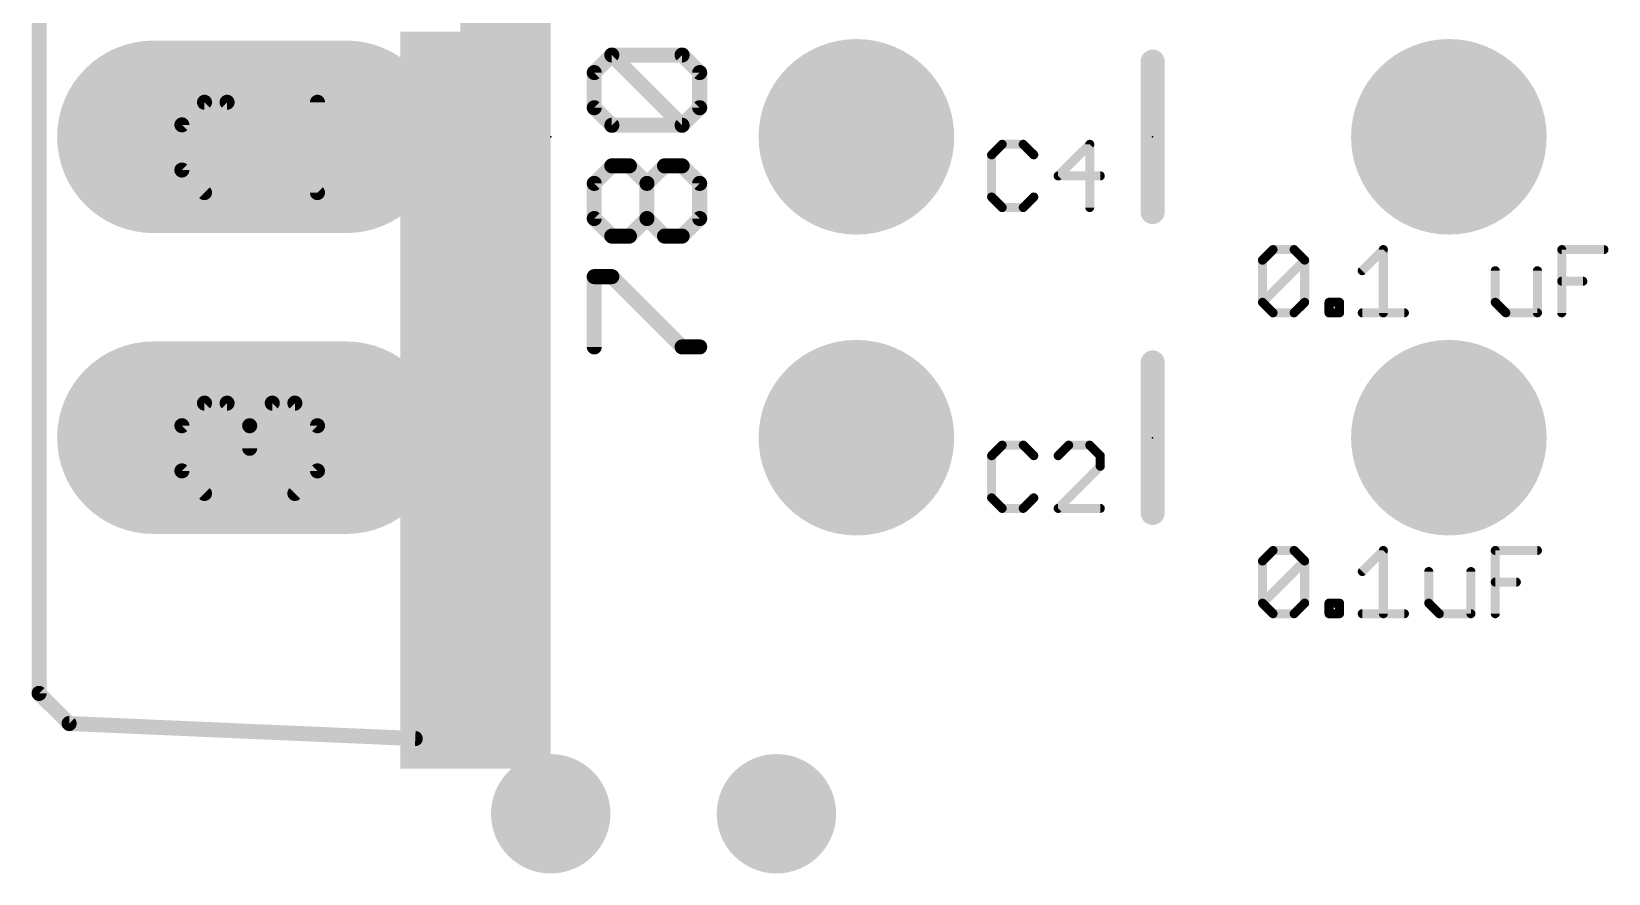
# Model space of a CAD drawing. Extents: x 0 to 3.5, y 0 to 1.5.
# Drawn here: x 0.877 to 1.401, y 0.805 to 1.085 of the extents above; entities that cross this region are included whole.
import ezdxf

# ---------------------------------------------------------------- set-up
doc = ezdxf.new("R2010")
doc.units = 0
for name, color, linetype in [('17', 82, 'CONTINUOUS'), ('18', 82, 'CONTINUOUS'), ('21', 253, 'CONTINUOUS'), ('23', 7, 'CONTINUOUS'), ('25', 253, 'CONTINUOUS'), ('27', 253, 'CONTINUOUS'), ('51', 253, 'CONTINUOUS')]:
    doc.layers.add(name, color=color, linetype=linetype)

# ---------------------------------------------------------------- blocks, each defined once
blk = doc.blocks.new('RECT')
blk.add_solid([(-0.5, -0.5), (0.5, -0.5), (-0.5, 0.5), (0.5, 0.5)])
blk = doc.blocks.new('LONGP100')
at = {"const_width": 1}
blk.add_lwpolyline([(-0.5, 0), (0.5, 0)], dxfattribs=at)
at = {"const_width": 0.5}
for points in [[(-0.5, 0.25, 1), (-0.5, -0.25)], [(0.5, -0.25, 1), (0.5, 0.25)]]:
    blk.add_lwpolyline(points, format="xyb", dxfattribs=at)
blk = doc.blocks.new('ROUNDP')
at = {"const_width": 0.5}
blk.add_lwpolyline([(0, -0.25, 1), (0, 0.25, 1), (0, -0.25)], format="xyb", dxfattribs=at)
blk = doc.blocks.new('ROUNDV')
at = {"const_width": 0.5}
blk.add_lwpolyline([(0, -0.25, 1), (0, 0.25, 1), (0, -0.25)], format="xyb", dxfattribs=at)

msp = doc.modelspace()

# ---------------------------------------------------------------- linework, layer by layer
at = {"layer": '21'}
for points, const_width in [([(0.88, 0.865), (0.88, 1.235)], 0.005), ([(1.25, 1.075), (1.25, 1.025)], 0.008), ([(1.25, 0.975), (1.25, 0.925)], 0.008), ([(0.88, 0.865), (0.89, 0.855)], 0.005), ([(1.005, 0.85), (0.89, 0.855)], 0.005)]:
    msp.add_lwpolyline(points, dxfattribs=dict(at, const_width=const_width))
for points, const_width in [([(1.252, 1.075, 1), (1.248, 1.075)], 0.004), ([(1.248, 1.025, 1), (1.252, 1.025)], 0.004), ([(1.252, 0.975, 1), (1.248, 0.975)], 0.004), ([(1.248, 0.925, 1), (1.252, 0.925)], 0.004), ([(0.880884, 0.865884, 1), (0.879116, 0.864116)], 0.0025), ([(0.87875, 0.865, 1), (0.88125, 0.865)], 0.0025), ([(0.890054, 0.856249, 1), (0.889946, 0.853751)], 0.0025), ([(0.889116, 0.854116, 1), (0.890884, 0.855884)], 0.0025), ([(1.004946, 0.848751, 1), (1.005054, 0.851249)], 0.0025)]:
    msp.add_lwpolyline(points, format="xyb", dxfattribs=dict(at, const_width=const_width))
at = {"layer": '23'}
for p in [(1.05, 1.05), (1.25, 1.05), (1.25, 0.95)]:
    msp.add_point(p, dxfattribs=at)
at = {"layer": '25'}
for points, const_width in [([(1.06447, 1.071352), (1.070308, 1.07719)], 0.005), ([(1.070308, 1.07719), (1.093662, 1.07719)], 0.005), ([(1.093662, 1.053837), (1.070308, 1.07719)], 0.005), ([(1.093662, 1.07719), (1.0995, 1.071352)], 0.005), ([(1.06447, 1.059675), (1.06447, 1.071352)], 0.005), ([(1.0995, 1.071352), (1.0995, 1.059675)], 0.005), ([(1.070308, 1.053837), (1.06447, 1.059675)], 0.005), ([(1.0995, 1.059675), (1.093662, 1.053837)], 0.005), ([(1.093662, 1.053837), (1.070308, 1.053837)], 0.005), ([(1.200003, 1.047518), (1.1965, 1.044015)], 0.003), ([(1.207009, 1.047518), (1.200003, 1.047518)], 0.003), ([(1.210512, 1.044015), (1.207009, 1.047518)], 0.003), ([(1.229108, 1.047518), (1.218599, 1.037009)], 0.003), ([(1.229108, 1.0265), (1.229108, 1.047518)], 0.003), ([(1.06447, 1.03452), (1.070308, 1.040359)], 0.005), ([(1.070308, 1.040359), (1.076147, 1.040359)], 0.005), ([(1.076147, 1.040359), (1.081985, 1.03452)], 0.005), ([(1.081985, 1.03452), (1.087823, 1.040359)], 0.005), ([(1.087823, 1.040359), (1.093662, 1.040359)], 0.005), ([(1.093662, 1.040359), (1.0995, 1.03452)], 0.005), ([(1.1965, 1.044015), (1.1965, 1.030003)], 0.003), ([(1.218599, 1.037009), (1.232611, 1.037009)], 0.003), ([(1.06447, 1.022844), (1.06447, 1.03452)], 0.005), ([(1.081985, 1.022844), (1.081985, 1.03452)], 0.005), ([(1.0995, 1.03452), (1.0995, 1.022844)], 0.005), ([(1.1965, 1.030003), (1.200003, 1.0265)], 0.003), ([(1.200003, 1.0265), (1.207009, 1.0265)], 0.003), ([(1.207009, 1.0265), (1.210512, 1.030003)], 0.003), ([(1.070308, 1.017006), (1.06447, 1.022844)], 0.005), ([(1.081985, 1.022844), (1.076147, 1.017006)], 0.005), ([(1.087823, 1.017006), (1.081985, 1.022844)], 0.005), ([(1.0995, 1.022844), (1.093662, 1.017006)], 0.005), ([(1.076147, 1.017006), (1.070308, 1.017006)], 0.005), ([(1.093662, 1.017006), (1.087823, 1.017006)], 0.005), ([(1.06447, 0.980174), (1.06447, 1.003527)], 0.005), ([(1.06447, 1.003527), (1.070308, 1.003527)], 0.005), ([(1.070308, 1.003527), (1.093662, 0.980174)], 0.005), ([(1.093662, 0.980174), (1.0995, 0.980174)], 0.005), ([(1.200003, 0.947518), (1.1965, 0.944015)], 0.003), ([(1.207009, 0.947518), (1.200003, 0.947518)], 0.003), ([(1.210512, 0.944015), (1.207009, 0.947518)], 0.003), ([(1.222102, 0.947518), (1.218599, 0.944015)], 0.003), ([(1.229108, 0.947518), (1.222102, 0.947518)], 0.003), ([(1.232611, 0.944015), (1.229108, 0.947518)], 0.003), ([(1.1965, 0.944015), (1.1965, 0.930003)], 0.003), ([(1.232611, 0.940512), (1.232611, 0.944015)], 0.003), ([(1.218599, 0.9265), (1.232611, 0.940512)], 0.003), ([(1.1965, 0.930003), (1.200003, 0.9265)], 0.003), ([(1.200003, 0.9265), (1.207009, 0.9265)], 0.003), ([(1.207009, 0.9265), (1.210512, 0.930003)], 0.003), ([(1.232611, 0.9265), (1.218599, 0.9265)], 0.003)]:
    msp.add_lwpolyline(points, dxfattribs=dict(at, const_width=const_width))
for points, const_width in [([(1.070308, 1.07844, 1), (1.070308, 1.07594)], 0.0025), ([(1.071192, 1.078074, 1), (1.069425, 1.076306)], 0.0025), ([(1.071192, 1.076306, 1), (1.069425, 1.078074)], 0.0025), ([(1.094546, 1.078074, 1), (1.092778, 1.076306)], 0.0025), ([(1.093662, 1.07594, 1), (1.093662, 1.07844)], 0.0025), ([(1.06572, 1.071352, 1), (1.06322, 1.071352)], 0.0025), ([(1.063586, 1.072236, 1), (1.065354, 1.070468)], 0.0025), ([(1.10075, 1.071352, 1), (1.09825, 1.071352)], 0.0025), ([(1.098616, 1.070468, 1), (1.100384, 1.072236)], 0.0025), ([(1.065354, 1.060559, 1), (1.063586, 1.058791)], 0.0025), ([(1.06322, 1.059675, 1), (1.06572, 1.059675)], 0.0025), ([(1.09825, 1.059675, 1), (1.10075, 1.059675)], 0.0025), ([(1.100384, 1.058791, 1), (1.098616, 1.060559)], 0.0025), ([(1.070308, 1.055087, 1), (1.070308, 1.052587)], 0.0025), ([(1.069425, 1.052953, 1), (1.071192, 1.054721)], 0.0025), ([(1.092778, 1.054721, 1), (1.094546, 1.052953)], 0.0025), ([(1.092778, 1.052953, 1), (1.094546, 1.054721)], 0.0025), ([(1.093662, 1.052587, 1), (1.093662, 1.055087)], 0.0025), ([(1.200003, 1.048268, 1), (1.200003, 1.046768)], 0.0015), ([(1.200533, 1.046988, 1), (1.199473, 1.048048)], 0.0015), ([(1.207539, 1.048048, 1), (1.206479, 1.046988)], 0.0015), ([(1.207009, 1.046768, 1), (1.207009, 1.048268)], 0.0015), ([(1.229858, 1.047518, 1), (1.228358, 1.047518)], 0.0015), ([(1.229638, 1.046988, 1), (1.228577, 1.048048)], 0.0015), ([(1.070308, 1.041609, 1), (1.070308, 1.039109)], 0.0025), ([(1.071192, 1.039475, 1), (1.069425, 1.041243)], 0.0025), ([(1.077031, 1.041243, 1), (1.075263, 1.039475)], 0.0025), ([(1.076147, 1.039109, 1), (1.076147, 1.041609)], 0.0025), ([(1.087823, 1.041609, 1), (1.087823, 1.039109)], 0.0025), ([(1.088707, 1.039475, 1), (1.08694, 1.041243)], 0.0025), ([(1.094546, 1.041243, 1), (1.092778, 1.039475)], 0.0025), ([(1.093662, 1.039109, 1), (1.093662, 1.041609)], 0.0025), ([(1.19725, 1.044015, 1), (1.19575, 1.044015)], 0.0015), ([(1.19597, 1.044545, 1), (1.19703, 1.043485)], 0.0015), ([(1.209982, 1.043485, 1), (1.211042, 1.044545)], 0.0015), ([(1.218599, 1.037759, 1), (1.218599, 1.036259)], 0.0015), ([(1.218068, 1.037539, 1), (1.219129, 1.036479)], 0.0015), ([(1.232611, 1.036259, 1), (1.232611, 1.037759)], 0.0015), ([(1.06572, 1.03452, 1), (1.06322, 1.03452)], 0.0025), ([(1.063586, 1.035404, 1), (1.065354, 1.033637)], 0.0025), ([(1.083235, 1.03452, 1), (1.080735, 1.03452)], 0.0025), ([(1.081101, 1.035404, 1), (1.082869, 1.033637)], 0.0025), ([(1.081101, 1.033637, 1), (1.082869, 1.035404)], 0.0025), ([(1.10075, 1.03452, 1), (1.09825, 1.03452)], 0.0025), ([(1.098616, 1.033637, 1), (1.100384, 1.035404)], 0.0025), ([(1.19703, 1.030533, 1), (1.19597, 1.029473)], 0.0015), ([(1.19575, 1.030003, 1), (1.19725, 1.030003)], 0.0015), ([(1.200003, 1.02725, 1), (1.200003, 1.02575)], 0.0015), ([(1.199473, 1.02597, 1), (1.200533, 1.02703)], 0.0015), ([(1.206479, 1.02703, 1), (1.207539, 1.02597)], 0.0015), ([(1.207009, 1.02575, 1), (1.207009, 1.02725)], 0.0015), ([(1.211042, 1.029473, 1), (1.209982, 1.030533)], 0.0015), ([(1.228358, 1.0265, 1), (1.229858, 1.0265)], 0.0015), ([(1.065354, 1.023728, 1), (1.063586, 1.02196)], 0.0025), ([(1.06322, 1.022844, 1), (1.06572, 1.022844)], 0.0025), ([(1.082869, 1.023728, 1), (1.081101, 1.02196)], 0.0025), ([(1.080735, 1.022844, 1), (1.083235, 1.022844)], 0.0025), ([(1.082869, 1.02196, 1), (1.081101, 1.023728)], 0.0025), ([(1.09825, 1.022844, 1), (1.10075, 1.022844)], 0.0025), ([(1.100384, 1.02196, 1), (1.098616, 1.023728)], 0.0025), ([(1.070308, 1.018256, 1), (1.070308, 1.015756)], 0.0025), ([(1.069425, 1.016122, 1), (1.071192, 1.017889)], 0.0025), ([(1.075263, 1.017889, 1), (1.077031, 1.016122)], 0.0025), ([(1.076147, 1.015756, 1), (1.076147, 1.018256)], 0.0025), ([(1.087823, 1.018256, 1), (1.087823, 1.015756)], 0.0025), ([(1.08694, 1.016122, 1), (1.088707, 1.017889)], 0.0025), ([(1.092778, 1.017889, 1), (1.094546, 1.016122)], 0.0025), ([(1.093662, 1.015756, 1), (1.093662, 1.018256)], 0.0025), ([(1.06572, 1.003527, 1), (1.06322, 1.003527)], 0.0025), ([(1.06447, 1.004777, 1), (1.06447, 1.002277)], 0.0025), ([(1.071192, 1.004411, 1), (1.069425, 1.002643)], 0.0025), ([(1.070308, 1.002277, 1), (1.070308, 1.004777)], 0.0025), ([(1.06322, 0.980174, 1), (1.06572, 0.980174)], 0.0025), ([(1.093662, 0.981424, 1), (1.093662, 0.978924)], 0.0025), ([(1.092778, 0.97929, 1), (1.094546, 0.981058)], 0.0025), ([(1.0995, 0.978924, 1), (1.0995, 0.981424)], 0.0025), ([(1.200003, 0.948268, 1), (1.200003, 0.946768)], 0.0015), ([(1.200533, 0.946988, 1), (1.199473, 0.948048)], 0.0015), ([(1.207539, 0.948048, 1), (1.206479, 0.946988)], 0.0015), ([(1.207009, 0.946768, 1), (1.207009, 0.948268)], 0.0015), ([(1.222102, 0.948268, 1), (1.222102, 0.946768)], 0.0015), ([(1.222632, 0.946988, 1), (1.221571, 0.948048)], 0.0015), ([(1.229638, 0.948048, 1), (1.228577, 0.946988)], 0.0015), ([(1.229108, 0.946768, 1), (1.229108, 0.948268)], 0.0015), ([(1.19725, 0.944015, 1), (1.19575, 0.944015)], 0.0015), ([(1.19597, 0.944545, 1), (1.19703, 0.943485)], 0.0015), ([(1.209982, 0.943485, 1), (1.211042, 0.944545)], 0.0015), ([(1.218068, 0.944545, 1), (1.219129, 0.943485)], 0.0015), ([(1.233361, 0.944015, 1), (1.231861, 0.944015)], 0.0015), ([(1.23208, 0.943485, 1), (1.233141, 0.944545)], 0.0015), ([(1.231861, 0.940512, 1), (1.233361, 0.940512)], 0.0015), ([(1.233141, 0.939982, 1), (1.23208, 0.941042)], 0.0015), ([(1.19703, 0.930533, 1), (1.19597, 0.929473)], 0.0015), ([(1.19575, 0.930003, 1), (1.19725, 0.930003)], 0.0015), ([(1.200003, 0.92725, 1), (1.200003, 0.92575)], 0.0015), ([(1.199473, 0.92597, 1), (1.200533, 0.92703)], 0.0015), ([(1.206479, 0.92703, 1), (1.207539, 0.92597)], 0.0015), ([(1.207009, 0.92575, 1), (1.207009, 0.92725)], 0.0015), ([(1.211042, 0.929473, 1), (1.209982, 0.930533)], 0.0015), ([(1.218599, 0.92725, 1), (1.218599, 0.92575)], 0.0015), ([(1.218068, 0.92703, 1), (1.219129, 0.92597)], 0.0015), ([(1.232611, 0.92575, 1), (1.232611, 0.92725)], 0.0015)]:
    msp.add_lwpolyline(points, format="xyb", dxfattribs=dict(at, const_width=const_width))
at = {"layer": '27', "const_width": 0.003}
for points in [[(1.2865, 1.009015), (1.290003, 1.012518)], [(1.290003, 1.012518), (1.297009, 1.012518)], [(1.297009, 1.012518), (1.300512, 1.009015)], [(1.319648, 1.005512), (1.326654, 1.012518)], [(1.326654, 1.012518), (1.326654, 0.9915)], [(1.385945, 0.9915), (1.385945, 1.012518)], [(1.385945, 1.012518), (1.399956, 1.012518)], [(1.2865, 0.995003), (1.2865, 1.009015)], [(1.2865, 0.995003), (1.300512, 1.009015)], [(1.300512, 1.009015), (1.300512, 0.995003)], [(1.363846, 1.005512), (1.363846, 0.995003)], [(1.377858, 0.9915), (1.377858, 1.005512)], [(1.385945, 1.002009), (1.39295, 1.002009)], [(1.290003, 0.9915), (1.2865, 0.995003)], [(1.300512, 0.995003), (1.297009, 0.9915)], [(1.308599, 0.9915), (1.308599, 0.995003)], [(1.308599, 0.995003), (1.312102, 0.995003)], [(1.312102, 0.995003), (1.312102, 0.9915)], [(1.363846, 0.995003), (1.367349, 0.9915)], [(1.297009, 0.9915), (1.290003, 0.9915)], [(1.312102, 0.9915), (1.308599, 0.9915)], [(1.319648, 0.9915), (1.33366, 0.9915)], [(1.367349, 0.9915), (1.377858, 0.9915)], [(1.2865, 0.909015), (1.290003, 0.912518)], [(1.290003, 0.912518), (1.297009, 0.912518)], [(1.297009, 0.912518), (1.300512, 0.909015)], [(1.319648, 0.905512), (1.326654, 0.912518)], [(1.326654, 0.912518), (1.326654, 0.8915)], [(1.363846, 0.8915), (1.363846, 0.912518)], [(1.363846, 0.912518), (1.377858, 0.912518)], [(1.2865, 0.895003), (1.2865, 0.909015)], [(1.2865, 0.895003), (1.300512, 0.909015)], [(1.300512, 0.909015), (1.300512, 0.895003)], [(1.341747, 0.905512), (1.341747, 0.895003)], [(1.355759, 0.8915), (1.355759, 0.905512)], [(1.363846, 0.902009), (1.370852, 0.902009)], [(1.290003, 0.8915), (1.2865, 0.895003)], [(1.300512, 0.895003), (1.297009, 0.8915)], [(1.308599, 0.8915), (1.308599, 0.895003)], [(1.308599, 0.895003), (1.312102, 0.895003)], [(1.312102, 0.895003), (1.312102, 0.8915)], [(1.341747, 0.895003), (1.34525, 0.8915)], [(1.297009, 0.8915), (1.290003, 0.8915)], [(1.312102, 0.8915), (1.308599, 0.8915)], [(1.319648, 0.8915), (1.33366, 0.8915)], [(1.34525, 0.8915), (1.355759, 0.8915)]]:
    msp.add_lwpolyline(points, dxfattribs=at)
at = {"layer": '27', "const_width": 0.0015}
for points in [[(1.290003, 1.013268, 1), (1.290003, 1.011768)], [(1.290533, 1.011988, 1), (1.289473, 1.013048)], [(1.297539, 1.013048, 1), (1.296479, 1.011988)], [(1.297009, 1.011768, 1), (1.297009, 1.013268)], [(1.327404, 1.012518, 1), (1.325904, 1.012518)], [(1.327184, 1.011988, 1), (1.326124, 1.013048)], [(1.386695, 1.012518, 1), (1.385195, 1.012518)], [(1.385945, 1.013268, 1), (1.385945, 1.011768)], [(1.399956, 1.011768, 1), (1.399956, 1.013268)], [(1.28725, 1.009015, 1), (1.28575, 1.009015)], [(1.28597, 1.009545, 1), (1.28703, 1.008485)], [(1.301262, 1.009015, 1), (1.299762, 1.009015)], [(1.301042, 1.008485, 1), (1.299982, 1.009545)], [(1.299982, 1.008485, 1), (1.301042, 1.009545)], [(1.319118, 1.006042, 1), (1.320178, 1.004982)], [(1.364596, 1.005512, 1), (1.363096, 1.005512)], [(1.378608, 1.005512, 1), (1.377108, 1.005512)], [(1.385945, 1.002759, 1), (1.385945, 1.001259)], [(1.39295, 1.001259, 1), (1.39295, 1.002759)], [(1.28703, 0.995533, 1), (1.28597, 0.994473)], [(1.28597, 0.995533, 1), (1.28703, 0.994473)], [(1.28575, 0.995003, 1), (1.28725, 0.995003)], [(1.299762, 0.995003, 1), (1.301262, 0.995003)], [(1.301042, 0.994473, 1), (1.299982, 0.995533)], [(1.309349, 0.995003, 1), (1.307849, 0.995003)], [(1.308599, 0.995753, 1), (1.308599, 0.994253)], [(1.312852, 0.995003, 1), (1.311352, 0.995003)], [(1.312102, 0.994253, 1), (1.312102, 0.995753)], [(1.364376, 0.995533, 1), (1.363315, 0.994473)], [(1.363096, 0.995003, 1), (1.364596, 0.995003)], [(1.290003, 0.99225, 1), (1.290003, 0.99075)], [(1.289473, 0.99097, 1), (1.290533, 0.99203)], [(1.296479, 0.99203, 1), (1.297539, 0.99097)], [(1.297009, 0.99075, 1), (1.297009, 0.99225)], [(1.308599, 0.99225, 1), (1.308599, 0.99075)], [(1.307849, 0.9915, 1), (1.309349, 0.9915)], [(1.311352, 0.9915, 1), (1.312852, 0.9915)], [(1.312102, 0.99075, 1), (1.312102, 0.99225)], [(1.319648, 0.99225, 1), (1.319648, 0.99075)], [(1.325904, 0.9915, 1), (1.327404, 0.9915)], [(1.33366, 0.99075, 1), (1.33366, 0.99225)], [(1.367349, 0.99225, 1), (1.367349, 0.99075)], [(1.366818, 0.99097, 1), (1.367879, 0.99203)], [(1.377108, 0.9915, 1), (1.378608, 0.9915)], [(1.377858, 0.99075, 1), (1.377858, 0.99225)], [(1.385195, 0.9915, 1), (1.386695, 0.9915)], [(1.290003, 0.913268, 1), (1.290003, 0.911768)], [(1.290533, 0.911988, 1), (1.289473, 0.913048)], [(1.297539, 0.913048, 1), (1.296479, 0.911988)], [(1.297009, 0.911768, 1), (1.297009, 0.913268)], [(1.327404, 0.912518, 1), (1.325904, 0.912518)], [(1.327184, 0.911988, 1), (1.326124, 0.913048)], [(1.364596, 0.912518, 1), (1.363096, 0.912518)], [(1.363846, 0.913268, 1), (1.363846, 0.911768)], [(1.377858, 0.911768, 1), (1.377858, 0.913268)], [(1.28725, 0.909015, 1), (1.28575, 0.909015)], [(1.28597, 0.909545, 1), (1.28703, 0.908485)], [(1.301262, 0.909015, 1), (1.299762, 0.909015)], [(1.301042, 0.908485, 1), (1.299982, 0.909545)], [(1.299982, 0.908485, 1), (1.301042, 0.909545)], [(1.319118, 0.906042, 1), (1.320178, 0.904982)], [(1.342497, 0.905512, 1), (1.340997, 0.905512)], [(1.356509, 0.905512, 1), (1.355009, 0.905512)], [(1.363846, 0.902759, 1), (1.363846, 0.901259)], [(1.370852, 0.901259, 1), (1.370852, 0.902759)], [(1.28703, 0.895533, 1), (1.28597, 0.894473)], [(1.28597, 0.895533, 1), (1.28703, 0.894473)], [(1.301042, 0.894473, 1), (1.299982, 0.895533)], [(1.309349, 0.895003, 1), (1.307849, 0.895003)], [(1.308599, 0.895753, 1), (1.308599, 0.894253)], [(1.312852, 0.895003, 1), (1.311352, 0.895003)], [(1.312102, 0.894253, 1), (1.312102, 0.895753)], [(1.342277, 0.895533, 1), (1.341217, 0.894473)], [(1.28575, 0.895003, 1), (1.28725, 0.895003)], [(1.290003, 0.89225, 1), (1.290003, 0.89075)], [(1.289473, 0.89097, 1), (1.290533, 0.89203)], [(1.296479, 0.89203, 1), (1.297539, 0.89097)], [(1.297009, 0.89075, 1), (1.297009, 0.89225)], [(1.299762, 0.895003, 1), (1.301262, 0.895003)], [(1.308599, 0.89225, 1), (1.308599, 0.89075)], [(1.307849, 0.8915, 1), (1.309349, 0.8915)], [(1.311352, 0.8915, 1), (1.312852, 0.8915)], [(1.312102, 0.89075, 1), (1.312102, 0.89225)], [(1.319648, 0.89225, 1), (1.319648, 0.89075)], [(1.325904, 0.8915, 1), (1.327404, 0.8915)], [(1.33366, 0.89075, 1), (1.33366, 0.89225)], [(1.340997, 0.895003, 1), (1.342497, 0.895003)], [(1.34525, 0.89225, 1), (1.34525, 0.89075)], [(1.34472, 0.89097, 1), (1.34578, 0.89203)], [(1.355009, 0.8915, 1), (1.356509, 0.8915)], [(1.355759, 0.89075, 1), (1.355759, 0.89225)], [(1.363096, 0.8915, 1), (1.364596, 0.8915)]]:
    msp.add_lwpolyline(points, format="xyb", dxfattribs=at)
at = {"layer": '51', "const_width": 0.005}
for points in [[(0.934968, 1.061486), (0.927462, 1.05398)], [(0.942474, 1.061486), (0.934968, 1.061486)], [(0.9725, 1.031461), (0.942474, 1.061486)], [(0.9725, 1.061486), (0.9725, 1.031461)], [(0.927462, 1.05398), (0.927462, 1.038967)], [(0.927462, 1.038967), (0.934968, 1.031461)], [(0.927462, 0.95398), (0.934968, 0.961486)], [(0.934968, 0.961486), (0.942474, 0.961486)], [(0.942474, 0.961486), (0.949981, 0.95398)], [(0.949981, 0.95398), (0.957487, 0.961486)], [(0.957487, 0.961486), (0.964994, 0.961486)], [(0.964994, 0.961486), (0.9725, 0.95398)], [(0.927462, 0.938967), (0.927462, 0.95398)], [(0.949981, 0.95398), (0.949981, 0.946474)], [(0.9725, 0.95398), (0.9725, 0.938967)], [(0.934968, 0.931461), (0.927462, 0.938967)], [(0.9725, 0.938967), (0.964994, 0.931461)]]:
    msp.add_lwpolyline(points, dxfattribs=at)
at = {"layer": '51', "const_width": 0.0025}
for points in [[(0.934968, 1.062736, 1), (0.934968, 1.060236)], [(0.935852, 1.060602, 1), (0.934084, 1.06237)], [(0.943358, 1.06237, 1), (0.941591, 1.060602)], [(0.942474, 1.060236, 1), (0.942474, 1.062736)], [(0.97375, 1.061486, 1), (0.97125, 1.061486)], [(0.928712, 1.05398, 1), (0.926212, 1.05398)], [(0.926578, 1.054864, 1), (0.928345, 1.053096)], [(0.928345, 1.039851, 1), (0.926578, 1.038083)], [(0.926212, 1.038967, 1), (0.928712, 1.038967)], [(0.934084, 1.030577, 1), (0.935852, 1.032345)], [(0.97125, 1.031461, 1), (0.97375, 1.031461)], [(0.971616, 1.030577, 1), (0.973384, 1.032345)], [(0.934968, 0.962736, 1), (0.934968, 0.960236)], [(0.935852, 0.960602, 1), (0.934084, 0.96237)], [(0.943358, 0.96237, 1), (0.941591, 0.960602)], [(0.942474, 0.960236, 1), (0.942474, 0.962736)], [(0.957487, 0.962736, 1), (0.957487, 0.960236)], [(0.958371, 0.960602, 1), (0.956603, 0.96237)], [(0.965877, 0.96237, 1), (0.96411, 0.960602)], [(0.964994, 0.960236, 1), (0.964994, 0.962736)], [(0.928712, 0.95398, 1), (0.926212, 0.95398)], [(0.926578, 0.954864, 1), (0.928345, 0.953096)], [(0.951231, 0.95398, 1), (0.948731, 0.95398)], [(0.949097, 0.954864, 1), (0.950865, 0.953096)], [(0.949097, 0.953096, 1), (0.950865, 0.954864)], [(0.97375, 0.95398, 1), (0.97125, 0.95398)], [(0.971616, 0.953096, 1), (0.973384, 0.954864)], [(0.948731, 0.946474, 1), (0.951231, 0.946474)], [(0.928345, 0.939851, 1), (0.926578, 0.938083)], [(0.926212, 0.938967, 1), (0.928712, 0.938967)], [(0.97125, 0.938967, 1), (0.97375, 0.938967)], [(0.973384, 0.938083, 1), (0.971616, 0.939851)], [(0.934084, 0.930577, 1), (0.935852, 0.932345)], [(0.96411, 0.932345, 1), (0.965877, 0.930577)]]:
    msp.add_lwpolyline(points, format="xyb", dxfattribs=at)

# ---------------------------------------------------------------- block references
at = {"layer": '17'}
for name, p, xscale, yscale in [('LONGP100', (0.95, 1.05), 0.064, 0.064), ('LONGP100', (0.95, 1.05), 0.064, 0.064), ('ROUNDP', (1.151575, 1.05), 0.065, 0.065), ('ROUNDP', (1.151575, 1.05), 0.065, 0.065), ('ROUNDP', (1.348425, 1.05), 0.065, 0.065), ('ROUNDP', (1.348425, 1.05), 0.065, 0.065), ('LONGP100', (0.95, 0.95), 0.064, 0.064), ('LONGP100', (0.95, 0.95), 0.064, 0.064), ('ROUNDP', (1.151575, 0.95), 0.065, 0.065), ('ROUNDP', (1.151575, 0.95), 0.065, 0.065), ('ROUNDP', (1.348425, 0.95), 0.065, 0.065), ('ROUNDP', (1.348425, 0.95), 0.065, 0.065)]:
    msp.add_blockref(name, p, dxfattribs=dict(at, xscale=xscale, yscale=yscale))
at = {"layer": '18', "xscale": 0.039685, "yscale": 0.039685}
for p in [(1.05, 0.825), (1.125, 0.825)]:
    msp.add_blockref('ROUNDV', p, dxfattribs=at)
at = {"layer": '21', "rotation": 270}
for p, xscale, yscale in [((1.035, 1.05), 0.42, 0.03), ((1.01, 1), 0.03, 0.02), ((1.01, 0.8775), 0.075, 0.02)]:
    msp.add_blockref('RECT', p, dxfattribs=dict(at, xscale=xscale, yscale=yscale))
at = {"layer": '51', "xscale": 0.07, "yscale": 0.02, "rotation": 270}
for p in [(1.01, 1.05), (1.01, 0.95)]:
    msp.add_blockref('RECT', p, dxfattribs=at)

doc.saveas('drawing.dxf')
